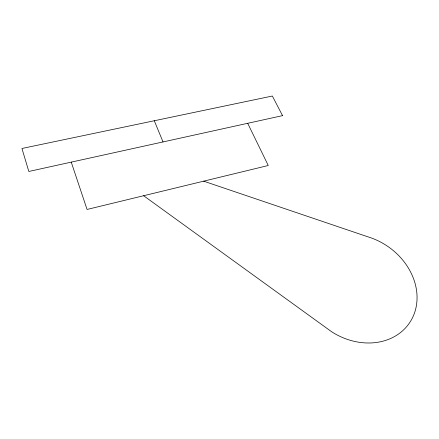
<?xml version="1.0" encoding="UTF-8"?>
<svg xmlns="http://www.w3.org/2000/svg" width="439" height="439" viewBox="0 0 439 439"><rect width="100%" height="100%" fill="white"/><g stroke="black" fill="none" stroke-linecap="round" stroke-linejoin="round"><path stroke-width="0.66" d="M203.663 181.164L368.047 236.873A61.273 51.083 34.2 0 1 414.076 314.137A61.273 51.083 34.2 0 1 331.719 331.807L143.624 195.728M247.684 123.304L268.256 165.498L87.059 209.452L71.25 162.128M154.287 120.752L163.028 141.934M282.535 115.633L28.815 171.468L21.95 148.475L272.35 96.02L282.535 115.633"/></g></svg>
